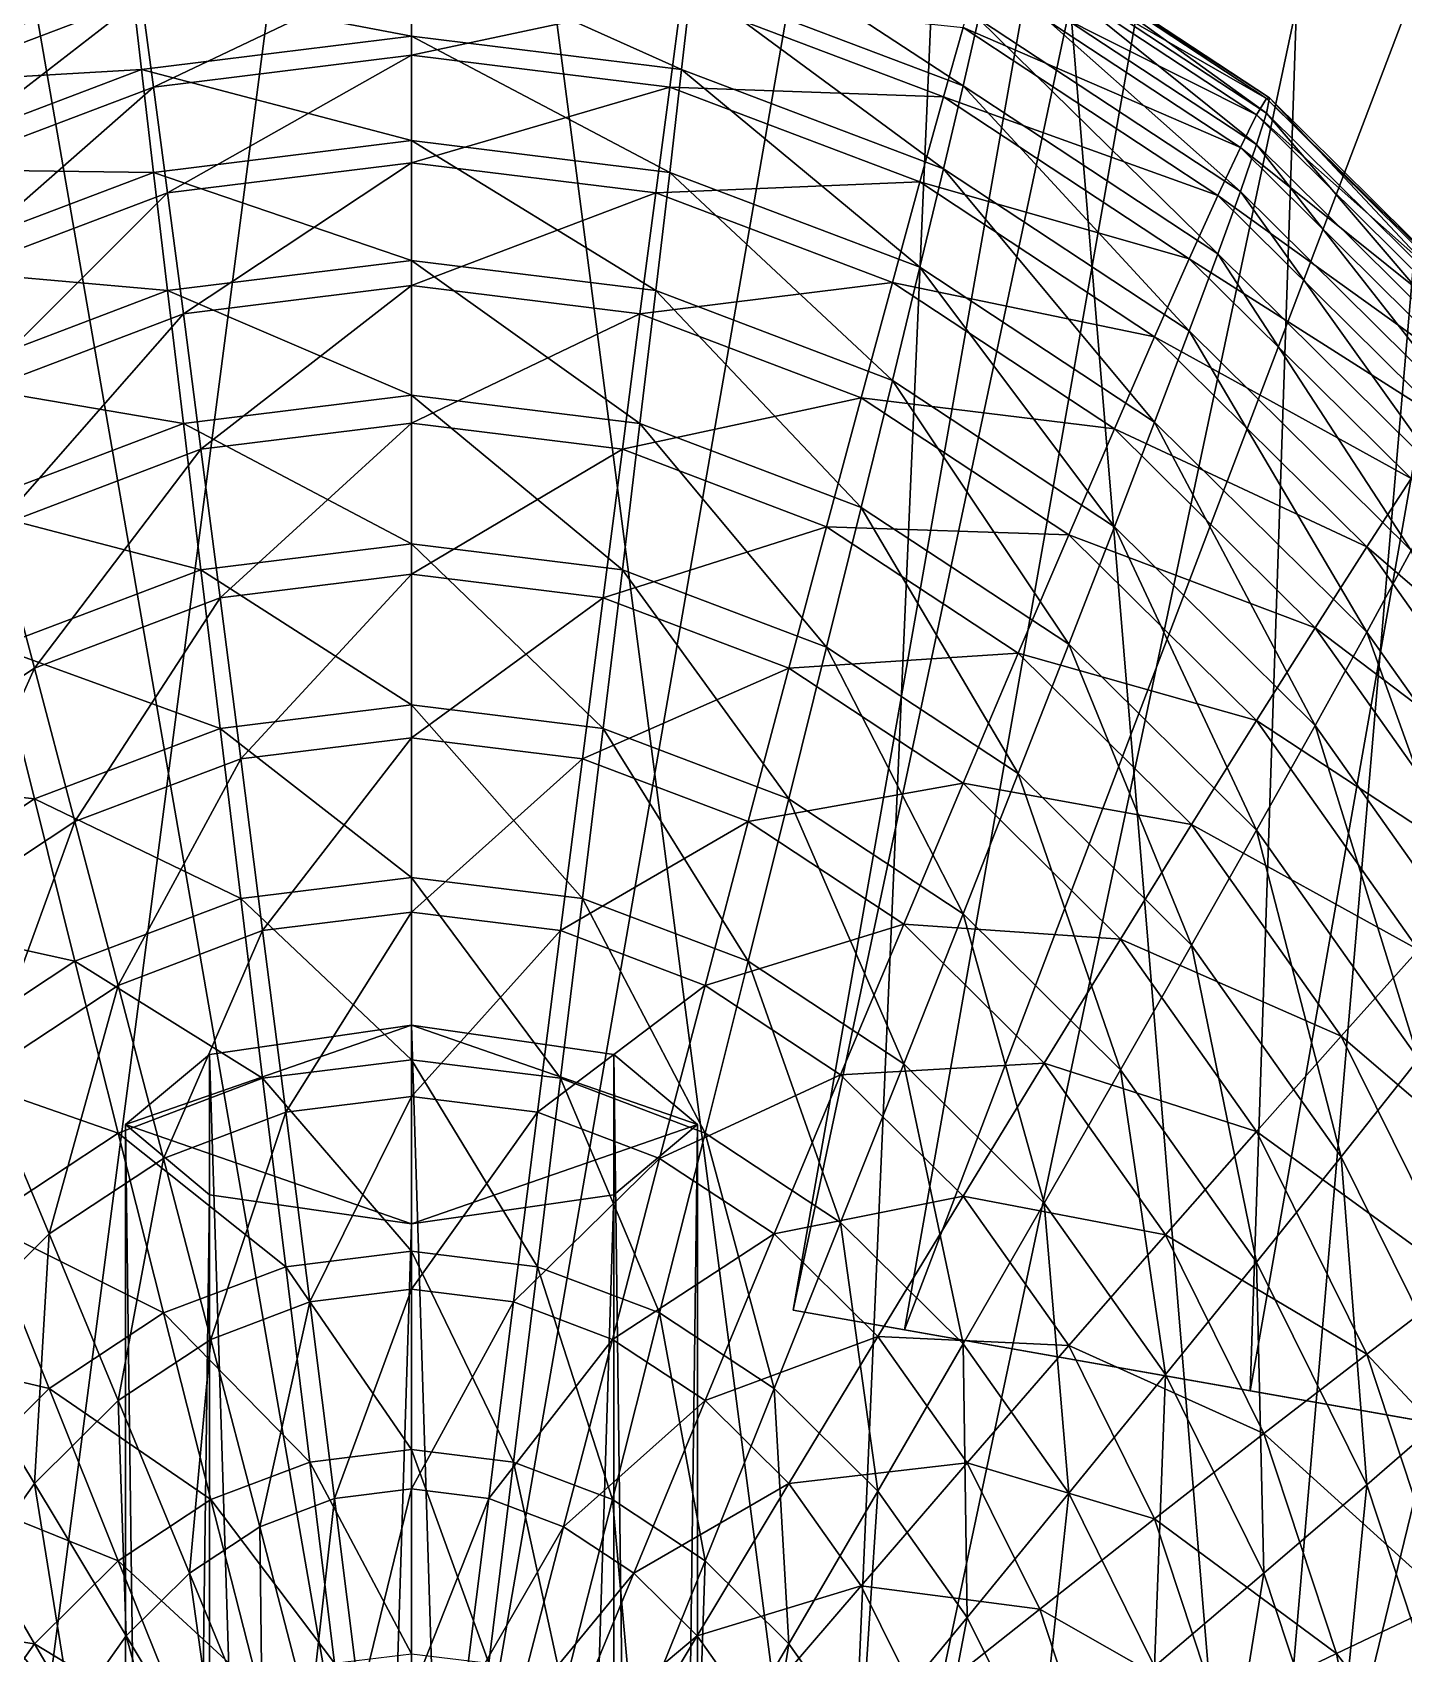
# Model space of a CAD drawing. Header units: metres. Extents: x -3.29 to 3.29, y -2.55 to 0.9.
# Drawn here: x -0.0696 to 0.1821, y -0.6555 to -0.3578 of the extents above; entities that cross this region are included whole.
import ezdxf

# ---------------------------------------------------------------- set-up
doc = ezdxf.new("R2010")
doc.units = ezdxf.units.M

msp = doc.modelspace()

# ---------------------------------------------------------------- linework, layer by layer
at = {"layer": 'Cone'}
for points in [[(-0.07814, -0.751, 0.2659), (-0.10419, -0.151, 0.35453), (0, -0.151, 0.36)], [(0, -0.751, -0.27), (-0.10419, -0.151, -0.35453), (-0.07814, -0.751, -0.2659)], [(0, -0.751, -0.27), (0, -0.151, -0.36), (-0.10419, -0.151, -0.35453)], [(-0.07814, -0.751, 0.2659), (0, -0.151, 0.36), (0, -0.751, 0.27)], [(0.07814, -0.751, -0.2659), (0, -0.151, -0.36), (0, -0.751, -0.27)], [(0.07814, -0.751, -0.2659), (0.10419, -0.151, -0.35453), (0, -0.151, -0.36)], [(0, -0.751, 0.27), (0.10419, -0.151, 0.35453), (0.07814, -0.751, 0.2659)], [(0, -0.751, 0.27), (0, -0.151, 0.36), (0.10419, -0.151, 0.35453)], [(0.15391, -0.751, -0.25372), (0.10419, -0.151, -0.35453), (0.07814, -0.751, -0.2659)], [(0.07814, -0.751, 0.2659), (0.20521, -0.151, 0.33829), (0.15391, -0.751, 0.25372)], [(0.07814, -0.751, 0.2659), (0.10419, -0.151, 0.35453), (0.20521, -0.151, 0.33829)], [(0.15391, -0.751, -0.25372), (0.20521, -0.151, -0.33829), (0.10419, -0.151, -0.35453)], [(0.225, -0.751, -0.23383), (0.20521, -0.151, -0.33829), (0.15391, -0.751, -0.25372)], [(0.15391, -0.751, 0.25372), (0.3, -0.151, 0.31177), (0.225, -0.751, 0.23383)], [(0.15391, -0.751, 0.25372), (0.20521, -0.151, 0.33829), (0.3, -0.151, 0.31177)]]:
    msp.add_3dface(points, dxfattribs=at)
at = {"layer": 'Prism'}
for points in [[(0.07001, -0.59242, 0.13196), (0.1742, -0.00153, 0.13196), (0.19466, -0.00514, 0.3241)], [(0.15395, -0.60722, -0.04149), (0.1742, -0.00153, 0.13196), (0.07001, -0.59242, 0.13196)], [(0.15395, -0.60722, -0.04149), (0.25814, -0.01633, -0.04149), (0.1742, -0.00153, 0.13196)], [(0.07001, -0.59242, 0.13196), (0.19466, -0.00514, 0.3241), (0.09047, -0.59602, 0.3241)], [(0.09047, -0.59602, 0.3241), (0.19466, -0.00514, 0.3241), (0.30752, -0.02504, 0.42238)], [(0.29311, -0.63176, -0.09465), (0.25814, -0.01633, -0.04149), (0.15395, -0.60722, -0.04149)], [(0.09047, -0.59602, 0.3241), (0.30752, -0.02504, 0.42238), (0.20333, -0.61592, 0.42238)], [(0.07001, -0.59242, 0.13196), (0.09047, -0.59602, 0.3241), (0.20333, -0.61592, 0.42238)], [(0.29311, -0.63176, -0.09465), (0.15395, -0.60722, -0.04149), (0.07001, -0.59242, 0.13196)], [(0.07001, -0.59242, 0.13196), (0.20333, -0.61592, 0.42238), (0.29311, -0.63176, -0.09465)]]:
    msp.add_3dface(points, dxfattribs=at)
at = {"layer": 'Prism 2'}
for points in [[(0, -0.54009, 0.14234), (-0.0525, -0.55832, 0.24574), (-0.03712, -0.54543, 0.17262)], [(0, -0.57656, 0.34915), (-0.0525, -0.55832, 0.24574), (0, -0.54009, 0.14234)], [(0, -1.72186, -0.06604), (0, -0.54009, 0.14234), (-0.03712, -0.54543, 0.17262)], [(0.03712, -1.7272, -0.03575), (0, -0.54009, 0.14234), (0, -1.72186, -0.06604)], [(0.03712, -1.7272, -0.03575), (0.03712, -0.54543, 0.17262), (0, -0.54009, 0.14234)], [(0, -0.54009, 0.14234), (0.03712, -0.54543, 0.17262), (0.0525, -0.55832, 0.24574)], [(0, -0.54009, 0.14234), (0.0525, -0.55832, 0.24574), (0, -0.57656, 0.34915)], [(-0.03712, -1.7272, -0.03575), (-0.03712, -0.54543, 0.17262), (-0.0525, -0.55832, 0.24574)], [(0, -1.72186, -0.06604), (-0.03712, -0.54543, 0.17262), (-0.03712, -1.7272, -0.03575)], [(0.0525, -1.74009, 0.03736), (0.03712, -0.54543, 0.17262), (0.03712, -1.7272, -0.03575)], [(0.0525, -1.74009, 0.03736), (0.0525, -0.55832, 0.24574), (0.03712, -0.54543, 0.17262)], [(-0.0525, -1.74009, 0.03736), (-0.0525, -0.55832, 0.24574), (-0.03712, -0.57122, 0.31886)], [(-0.03712, -1.7272, -0.03575), (-0.0525, -0.55832, 0.24574), (-0.0525, -1.74009, 0.03736)], [(-0.03712, -0.57122, 0.31886), (-0.0525, -0.55832, 0.24574), (0, -0.57656, 0.34915)], [(0, -0.57656, 0.34915), (0.0525, -0.55832, 0.24574), (0.03712, -0.57122, 0.31886)], [(0.03712, -1.75298, 0.11048), (0.0525, -0.55832, 0.24574), (0.0525, -1.74009, 0.03736)], [(0.03712, -1.75298, 0.11048), (0.03712, -0.57122, 0.31886), (0.0525, -0.55832, 0.24574)], [(-0.0525, -1.74009, 0.03736), (-0.03712, -0.57122, 0.31886), (-0.03712, -1.75298, 0.11048)], [(-0.03712, -1.75298, 0.11048), (-0.03712, -0.57122, 0.31886), (0, -0.57656, 0.34915)], [(0, -1.75832, 0.14077), (0.03712, -0.57122, 0.31886), (0.03712, -1.75298, 0.11048)], [(0, -1.75832, 0.14077), (0, -0.57656, 0.34915), (0.03712, -0.57122, 0.31886)], [(-0.03712, -1.75298, 0.11048), (0, -0.57656, 0.34915), (0, -1.75832, 0.14077)]]:
    msp.add_3dface(points, dxfattribs=at)
at = {"layer": 'Sphere'}
for points in [[(0.05284, -0.33584, -0.2901), (0.0514, -0.34866, -0.29775), (0.10124, -0.36755, -0.29509)], [(0.05284, -0.33584, -0.2901), (0.10124, -0.36755, -0.29509), (0.10407, -0.35526, -0.28737)], [(-0.09764, -0.36956, -0.20794), (-0.10124, -0.35684, -0.21889), (-0.0514, -0.33795, -0.22154)], [(-0.09764, -0.36956, -0.20794), (-0.0514, -0.33795, -0.22154), (-0.04957, -0.35134, -0.2105)], [(0.1061, -0.34059, -0.2403), (0.10733, -0.33717, -0.25061), (0.1569, -0.36987, -0.24601)], [(0.10733, -0.33717, -0.25061), (0.10774, -0.33694, -0.26054), (0.1575, -0.36977, -0.25593)], [(0.10774, -0.33694, -0.26054), (0.10733, -0.3399, -0.27003), (0.1569, -0.3726, -0.26543)], [(0.10733, -0.33717, -0.25061), (0.1575, -0.36977, -0.25593), (0.1569, -0.36987, -0.24601)], [(0.10774, -0.33694, -0.26054), (0.1569, -0.3726, -0.26543), (0.1575, -0.36977, -0.25593)], [(-0.0514, -0.34866, -0.29775), (0, -0.35844, -0.30553), (0, -0.3423, -0.29864)], [(0, -0.3423, -0.29864), (0.04957, -0.36457, -0.30467), (0.0514, -0.34866, -0.29775)], [(0, -0.3423, -0.29864), (0, -0.35844, -0.30553), (0.04957, -0.36457, -0.30467)], [(0.10407, -0.34716, -0.2297), (0.1061, -0.34059, -0.2403), (0.15511, -0.37291, -0.23576)], [(0.10733, -0.3399, -0.27003), (0.1061, -0.34602, -0.27899), (0.15511, -0.37835, -0.27445)], [(0.1061, -0.34059, -0.2403), (0.1569, -0.36987, -0.24601), (0.15511, -0.37291, -0.23576)], [(0.10733, -0.3399, -0.27003), (0.15511, -0.37835, -0.27445), (0.1569, -0.3726, -0.26543)], [(-0.04737, -0.3678, -0.1994), (-0.04957, -0.35134, -0.2105), (0, -0.3452, -0.21137)], [(-0.04737, -0.3678, -0.1994), (0, -0.3452, -0.21137), (0, -0.36194, -0.20022)], [(0, -0.36194, -0.20022), (0, -0.3452, -0.21137), (0.04957, -0.35134, -0.2105)], [(0.10124, -0.35684, -0.21889), (0.10407, -0.34716, -0.2297), (0.15213, -0.37887, -0.22524)], [(0.1061, -0.34602, -0.27899), (0.10407, -0.35526, -0.28737), (0.15213, -0.38697, -0.28291)], [(0.10407, -0.34716, -0.2297), (0.15511, -0.37291, -0.23576), (0.15213, -0.37887, -0.22524)], [(0.1061, -0.34602, -0.27899), (0.15213, -0.38697, -0.28291), (0.15511, -0.37835, -0.27445)], [(-0.10407, -0.35526, -0.28737), (-0.10124, -0.36755, -0.29509), (-0.0514, -0.34866, -0.29775)], [(-0.10124, -0.36755, -0.29509), (-0.04957, -0.36457, -0.30467), (-0.0514, -0.34866, -0.29775)], [(-0.0514, -0.34866, -0.29775), (-0.04957, -0.36457, -0.30467), (0, -0.35844, -0.30553)], [(0.0514, -0.34866, -0.29775), (0.04957, -0.36457, -0.30467), (0.09764, -0.38279, -0.30211)], [(0.0514, -0.34866, -0.29775), (0.09764, -0.38279, -0.30211), (0.10124, -0.36755, -0.29509)], [(-0.0933, -0.38522, -0.19695), (-0.09764, -0.36956, -0.20794), (-0.04957, -0.35134, -0.2105)], [(-0.0933, -0.38522, -0.19695), (-0.04957, -0.35134, -0.2105), (-0.04737, -0.3678, -0.1994)], [(0, -0.36194, -0.20022), (0.04957, -0.35134, -0.2105), (0.04737, -0.3678, -0.1994)], [(0.04737, -0.3678, -0.1994), (0.04957, -0.35134, -0.2105), (0.09764, -0.36956, -0.20794)], [(0.04957, -0.35134, -0.2105), (0.10124, -0.35684, -0.21889), (0.09764, -0.36956, -0.20794)], [(0.09764, -0.36956, -0.20794), (0.10124, -0.35684, -0.21889), (0.148, -0.38769, -0.21455)], [(0.10407, -0.35526, -0.28737), (0.10124, -0.36755, -0.29509), (0.148, -0.3984, -0.29076)], [(0.10124, -0.35684, -0.21889), (0.15213, -0.37887, -0.22524), (0.148, -0.38769, -0.21455)], [(0.10407, -0.35526, -0.28737), (0.148, -0.3984, -0.29076), (0.15213, -0.38697, -0.28291)], [(-0.04957, -0.36457, -0.30467), (0, -0.3776, -0.31163), (0, -0.35844, -0.30553)], [(0, -0.35844, -0.30553), (0.04737, -0.38346, -0.3108), (0.04957, -0.36457, -0.30467)], [(0, -0.35844, -0.30553), (0, -0.3776, -0.31163), (0.04737, -0.38346, -0.3108)], [(-0.04481, -0.38722, -0.18831), (-0.04737, -0.3678, -0.1994), (0, -0.36194, -0.20022)], [(-0.04481, -0.38722, -0.18831), (0, -0.36194, -0.20022), (0, -0.38168, -0.18909)], [(0, -0.38168, -0.18909), (0, -0.36194, -0.20022), (0.04737, -0.3678, -0.1994)], [(-0.10124, -0.36755, -0.29509), (-0.09764, -0.38279, -0.30211), (-0.04957, -0.36457, -0.30467)], [(-0.09764, -0.38279, -0.30211), (-0.04737, -0.38346, -0.3108), (-0.04957, -0.36457, -0.30467)], [(-0.04957, -0.36457, -0.30467), (-0.04737, -0.38346, -0.3108), (0, -0.3776, -0.31163)], [(0.04957, -0.36457, -0.30467), (0.04737, -0.38346, -0.3108), (0.0933, -0.40087, -0.30836)], [(0.04957, -0.36457, -0.30467), (0.0933, -0.40087, -0.30836), (0.09764, -0.38279, -0.30211)], [(-0.08825, -0.40369, -0.186), (-0.0933, -0.38522, -0.19695), (-0.04737, -0.3678, -0.1994)], [(-0.08825, -0.40369, -0.186), (-0.04737, -0.3678, -0.1994), (-0.04481, -0.38722, -0.18831)], [(0, -0.38168, -0.18909), (0.04737, -0.3678, -0.1994), (0.04481, -0.38722, -0.18831)], [(0.04481, -0.38722, -0.18831), (0.04737, -0.3678, -0.1994), (0.0933, -0.38522, -0.19695)], [(0.04737, -0.3678, -0.1994), (0.09764, -0.36956, -0.20794), (0.0933, -0.38522, -0.19695)], [(0.10124, -0.36755, -0.29509), (0.09764, -0.38279, -0.30211), (0.14274, -0.41254, -0.29793)], [(0.10124, -0.36755, -0.29509), (0.14274, -0.41254, -0.29793), (0.148, -0.3984, -0.29076)], [(0.0933, -0.38522, -0.19695), (0.09764, -0.36956, -0.20794), (0.14274, -0.39931, -0.20376)], [(0.09764, -0.36956, -0.20794), (0.148, -0.38769, -0.21455), (0.14274, -0.39931, -0.20376)], [(0.15511, -0.37291, -0.23576), (0.1569, -0.36987, -0.24601), (0.20171, -0.41426, -0.23977)], [(0.1569, -0.36987, -0.24601), (0.1575, -0.36977, -0.25593), (0.20248, -0.41432, -0.24966)], [(0.1575, -0.36977, -0.25593), (0.1569, -0.3726, -0.26543), (0.20171, -0.41699, -0.25919)], [(0.1569, -0.36987, -0.24601), (0.20248, -0.41432, -0.24966), (0.20171, -0.41426, -0.23977)], [(0.1575, -0.36977, -0.25593), (0.20171, -0.41699, -0.25919), (0.20248, -0.41432, -0.24966)], [(0.15213, -0.37887, -0.22524), (0.15511, -0.37291, -0.23576), (0.1994, -0.41679, -0.22959)], [(0.1569, -0.3726, -0.26543), (0.15511, -0.37835, -0.27445), (0.1994, -0.42223, -0.26828)], [(0.15511, -0.37291, -0.23576), (0.20171, -0.41426, -0.23977), (0.1994, -0.41679, -0.22959)], [(0.1569, -0.3726, -0.26543), (0.1994, -0.42223, -0.26828), (0.20171, -0.41699, -0.25919)], [(-0.04737, -0.38346, -0.3108), (0, -0.39964, -0.31689), (0, -0.3776, -0.31163)], [(0, -0.3776, -0.31163), (0.04481, -0.40518, -0.31611), (0.04737, -0.38346, -0.3108)], [(0, -0.3776, -0.31163), (0, -0.39964, -0.31689), (0.04481, -0.40518, -0.31611)], [(0.148, -0.38769, -0.21455), (0.15213, -0.37887, -0.22524), (0.19558, -0.4219, -0.2192)], [(0.15511, -0.37835, -0.27445), (0.15213, -0.38697, -0.28291), (0.19558, -0.43001, -0.27686)], [(0.15213, -0.37887, -0.22524), (0.1994, -0.41679, -0.22959), (0.19558, -0.4219, -0.2192)], [(0.15511, -0.37835, -0.27445), (0.19558, -0.43001, -0.27686), (0.1994, -0.42223, -0.26828)], [(-0.09764, -0.38279, -0.30211), (-0.0933, -0.40087, -0.30836), (-0.04737, -0.38346, -0.3108)], [(-0.0933, -0.40087, -0.30836), (-0.04481, -0.40518, -0.31611), (-0.04737, -0.38346, -0.3108)], [(-0.04737, -0.38346, -0.3108), (-0.04481, -0.40518, -0.31611), (0, -0.39964, -0.31689)], [(-0.0419, -0.40945, -0.17733), (-0.04481, -0.38722, -0.18831), (0, -0.38168, -0.18909)], [(-0.0419, -0.40945, -0.17733), (0, -0.38168, -0.18909), (0, -0.40426, -0.17805)], [(0, -0.40426, -0.17805), (0, -0.38168, -0.18909), (0.04481, -0.38722, -0.18831)], [(0.04737, -0.38346, -0.3108), (0.04481, -0.40518, -0.31611), (0.08825, -0.42165, -0.3138)], [(0.04737, -0.38346, -0.3108), (0.08825, -0.42165, -0.3138), (0.0933, -0.40087, -0.30836)], [(0.09764, -0.38279, -0.30211), (0.0933, -0.40087, -0.30836), (0.1364, -0.4293, -0.30436)], [(0.09764, -0.38279, -0.30211), (0.1364, -0.4293, -0.30436), (0.14274, -0.41254, -0.29793)], [(0.04481, -0.38722, -0.18831), (0.0933, -0.38522, -0.19695), (0.08825, -0.40369, -0.186)], [(0.08825, -0.40369, -0.186), (0.0933, -0.38522, -0.19695), (0.1364, -0.41364, -0.19296)], [(0.0933, -0.38522, -0.19695), (0.14274, -0.39931, -0.20376), (0.1364, -0.41364, -0.19296)], [(0.15213, -0.38697, -0.28291), (0.148, -0.3984, -0.29076), (0.19027, -0.44027, -0.28487)], [(0.15213, -0.38697, -0.28291), (0.19027, -0.44027, -0.28487), (0.19558, -0.43001, -0.27686)], [(-0.08253, -0.42485, -0.17516), (-0.08825, -0.40369, -0.186), (-0.04481, -0.38722, -0.18831)], [(-0.08253, -0.42485, -0.17516), (-0.04481, -0.38722, -0.18831), (-0.0419, -0.40945, -0.17733)], [(0, -0.40426, -0.17805), (0.04481, -0.38722, -0.18831), (0.0419, -0.40945, -0.17733)], [(0.0419, -0.40945, -0.17733), (0.04481, -0.38722, -0.18831), (0.08825, -0.40369, -0.186)], [(0.14274, -0.39931, -0.20376), (0.148, -0.38769, -0.21455), (0.19027, -0.42956, -0.20867)], [(0.148, -0.38769, -0.21455), (0.19558, -0.4219, -0.2192), (0.19027, -0.42956, -0.20867)], [(0.148, -0.3984, -0.29076), (0.14274, -0.41254, -0.29793), (0.18351, -0.45292, -0.29225)], [(0.148, -0.3984, -0.29076), (0.18351, -0.45292, -0.29225), (0.19027, -0.44027, -0.28487)], [(-0.0933, -0.40087, -0.30836), (-0.08825, -0.42165, -0.3138), (-0.04481, -0.40518, -0.31611)], [(-0.04481, -0.40518, -0.31611), (0, -0.42439, -0.32127), (0, -0.39964, -0.31689)], [(0, -0.39964, -0.31689), (0.0419, -0.42957, -0.32055), (0.04481, -0.40518, -0.31611)], [(0, -0.39964, -0.31689), (0, -0.42439, -0.32127), (0.0419, -0.42957, -0.32055)], [(0.0933, -0.40087, -0.30836), (0.08825, -0.42165, -0.3138), (0.12902, -0.44854, -0.31002)], [(0.0933, -0.40087, -0.30836), (0.12902, -0.44854, -0.31002), (0.1364, -0.4293, -0.30436)], [(0.1364, -0.41364, -0.19296), (0.14274, -0.39931, -0.20376), (0.18351, -0.43969, -0.19809)], [(0.14274, -0.39931, -0.20376), (0.19027, -0.42956, -0.20867), (0.18351, -0.43969, -0.19809)], [(-0.03868, -0.4343, -0.16653), (-0.0419, -0.40945, -0.17733), (0, -0.40426, -0.17805)], [(-0.03868, -0.4343, -0.16653), (0, -0.40426, -0.17805), (0, -0.42952, -0.1672)], [(0, -0.42952, -0.1672), (0, -0.40426, -0.17805), (0.0419, -0.40945, -0.17733)], [(0.0419, -0.40945, -0.17733), (0.08825, -0.40369, -0.186), (0.08253, -0.42485, -0.17516)], [(0.08253, -0.42485, -0.17516), (0.08825, -0.40369, -0.186), (0.12902, -0.43058, -0.18222)], [(0.08825, -0.40369, -0.186), (0.1364, -0.41364, -0.19296), (0.12902, -0.43058, -0.18222)], [(-0.08825, -0.42165, -0.3138), (-0.0419, -0.42957, -0.32055), (-0.04481, -0.40518, -0.31611)], [(-0.04481, -0.40518, -0.31611), (-0.0419, -0.42957, -0.32055), (0, -0.42439, -0.32127)], [(0.04481, -0.40518, -0.31611), (0.0419, -0.42957, -0.32055), (0.08253, -0.44497, -0.31838)], [(0.04481, -0.40518, -0.31611), (0.08253, -0.44497, -0.31838), (0.08825, -0.42165, -0.3138)], [(-0.07618, -0.44852, -0.16453), (-0.08253, -0.42485, -0.17516), (-0.0419, -0.40945, -0.17733)], [(-0.07618, -0.44852, -0.16453), (-0.0419, -0.40945, -0.17733), (-0.03868, -0.4343, -0.16653)], [(0, -0.42952, -0.1672), (0.0419, -0.40945, -0.17733), (0.03868, -0.4343, -0.16653)], [(0.03868, -0.4343, -0.16653), (0.0419, -0.40945, -0.17733), (0.08253, -0.42485, -0.17516)], [(0.12902, -0.43058, -0.18222), (0.1364, -0.41364, -0.19296), (0.17535, -0.45223, -0.18753)], [(0.14274, -0.41254, -0.29793), (0.1364, -0.4293, -0.30436), (0.17535, -0.46789, -0.29894)], [(0.1364, -0.41364, -0.19296), (0.18351, -0.43969, -0.19809), (0.17535, -0.45223, -0.18753)], [(0.14274, -0.41254, -0.29793), (0.17535, -0.46789, -0.29894), (0.18351, -0.45292, -0.29225)], [(-0.08825, -0.42165, -0.3138), (-0.08253, -0.44497, -0.31838), (-0.0419, -0.42957, -0.32055)], [(0.08825, -0.42165, -0.3138), (0.08253, -0.44497, -0.31838), (0.12065, -0.47012, -0.31485)], [(0.08825, -0.42165, -0.3138), (0.12065, -0.47012, -0.31485), (0.12902, -0.44854, -0.31002)], [(-0.0419, -0.42957, -0.32055), (0, -0.45166, -0.32475), (0, -0.42439, -0.32127)], [(0, -0.42439, -0.32127), (0.03868, -0.45645, -0.32408), (0.0419, -0.42957, -0.32055)], [(0, -0.42439, -0.32127), (0, -0.45166, -0.32475), (0.03868, -0.45645, -0.32408)], [(0.03868, -0.4343, -0.16653), (0.08253, -0.42485, -0.17516), (0.07618, -0.44852, -0.16453)], [(0.07618, -0.44852, -0.16453), (0.08253, -0.42485, -0.17516), (0.12065, -0.44999, -0.17163)], [(0.08253, -0.42485, -0.17516), (0.12902, -0.43058, -0.18222), (0.12065, -0.44999, -0.17163)], [(-0.08253, -0.44497, -0.31838), (-0.03868, -0.45645, -0.32408), (-0.0419, -0.42957, -0.32055)], [(-0.0419, -0.42957, -0.32055), (-0.03868, -0.45645, -0.32408), (0, -0.45166, -0.32475)], [(-0.03516, -0.46161, -0.15599), (-0.03868, -0.4343, -0.16653), (0, -0.42952, -0.1672)], [(-0.03516, -0.46161, -0.15599), (0, -0.42952, -0.1672), (0, -0.45726, -0.1566)], [(0, -0.45726, -0.1566), (0, -0.42952, -0.1672), (0.03868, -0.4343, -0.16653)], [(0.0419, -0.42957, -0.32055), (0.03868, -0.45645, -0.32408), (0.07618, -0.47066, -0.32208)], [(0.0419, -0.42957, -0.32055), (0.07618, -0.47066, -0.32208), (0.08253, -0.44497, -0.31838)], [(0.12065, -0.44999, -0.17163), (0.12902, -0.43058, -0.18222), (0.16586, -0.46708, -0.17709)], [(0.1364, -0.4293, -0.30436), (0.12902, -0.44854, -0.31002), (0.16586, -0.48504, -0.30489)], [(0.12902, -0.43058, -0.18222), (0.17535, -0.45223, -0.18753), (0.16586, -0.46708, -0.17709)], [(0.1364, -0.4293, -0.30436), (0.16586, -0.48504, -0.30489), (0.17535, -0.46789, -0.29894)], [(-0.06925, -0.47453, -0.15418), (-0.07618, -0.44852, -0.16453), (-0.03868, -0.4343, -0.16653)], [(-0.06925, -0.47453, -0.15418), (-0.03868, -0.4343, -0.16653), (-0.03516, -0.46161, -0.15599)], [(0, -0.45726, -0.1566), (0.03868, -0.4343, -0.16653), (0.03516, -0.46161, -0.15599)], [(0.03516, -0.46161, -0.15599), (0.03868, -0.4343, -0.16653), (0.07618, -0.44852, -0.16453)], [(0.17535, -0.45223, -0.18753), (0.18351, -0.43969, -0.19809), (0.2187, -0.48947, -0.19109)], [(-0.08253, -0.44497, -0.31838), (-0.07618, -0.47066, -0.32208), (-0.03868, -0.45645, -0.32408)], [(0.08253, -0.44497, -0.31838), (0.07618, -0.47066, -0.32208), (0.11137, -0.49387, -0.31882)], [(0.08253, -0.44497, -0.31838), (0.11137, -0.49387, -0.31882), (0.12065, -0.47012, -0.31485)], [(-0.10124, -0.49563, -0.15121), (-0.07618, -0.44852, -0.16453), (-0.06925, -0.47453, -0.15418)], [(0.03516, -0.46161, -0.15599), (0.07618, -0.44852, -0.16453), (0.06925, -0.47453, -0.15418)], [(0.06925, -0.47453, -0.15418), (0.07618, -0.44852, -0.16453), (0.11137, -0.47173, -0.16126)], [(0.07618, -0.44852, -0.16453), (0.12065, -0.44999, -0.17163), (0.11137, -0.47173, -0.16126)], [(0.12902, -0.44854, -0.31002), (0.12065, -0.47012, -0.31485), (0.15511, -0.50425, -0.31005)], [(0.12902, -0.44854, -0.31002), (0.15511, -0.50425, -0.31005), (0.16586, -0.48504, -0.30489)], [(-0.03868, -0.45645, -0.32408), (0, -0.48124, -0.32729), (0, -0.45166, -0.32475)], [(0, -0.45166, -0.32475), (0.03516, -0.4856, -0.32667), (0.03868, -0.45645, -0.32408)], [(0, -0.45166, -0.32475), (0, -0.48124, -0.32729), (0.03516, -0.4856, -0.32667)], [(0.11137, -0.47173, -0.16126), (0.12065, -0.44999, -0.17163), (0.15511, -0.48412, -0.16683)], [(0.12065, -0.44999, -0.17163), (0.16586, -0.46708, -0.17709), (0.15511, -0.48412, -0.16683)], [(0.16586, -0.46708, -0.17709), (0.17535, -0.45223, -0.18753), (0.20898, -0.4998, -0.18085)], [(0.17535, -0.45223, -0.18753), (0.2187, -0.48947, -0.19109), (0.20898, -0.4998, -0.18085)], [(0.18351, -0.45292, -0.29225), (0.17535, -0.46789, -0.29894), (0.20898, -0.51545, -0.29225)], [(-0.07618, -0.47066, -0.32208), (-0.03516, -0.4856, -0.32667), (-0.03868, -0.45645, -0.32408)], [(-0.03868, -0.45645, -0.32408), (-0.03516, -0.4856, -0.32667), (0, -0.48124, -0.32729)], [(-0.03137, -0.49115, -0.14581), (-0.03516, -0.46161, -0.15599), (0, -0.45726, -0.1566)], [(-0.03137, -0.49115, -0.14581), (0, -0.45726, -0.1566), (0, -0.48727, -0.14635)], [(0, -0.48727, -0.14635), (0, -0.45726, -0.1566), (0.03516, -0.46161, -0.15599)], [(0.03868, -0.45645, -0.32408), (0.03516, -0.4856, -0.32667), (0.06925, -0.49852, -0.32486)], [(0.03868, -0.45645, -0.32408), (0.06925, -0.49852, -0.32486), (0.07618, -0.47066, -0.32208)], [(-0.0618, -0.50268, -0.14419), (-0.06925, -0.47453, -0.15418), (-0.03516, -0.46161, -0.15599)], [(-0.0618, -0.50268, -0.14419), (-0.03516, -0.46161, -0.15599), (-0.03137, -0.49115, -0.14581)], [(0, -0.48727, -0.14635), (0.03516, -0.46161, -0.15599), (0.03137, -0.49115, -0.14581)], [(0.03137, -0.49115, -0.14581), (0.03516, -0.46161, -0.15599), (0.06925, -0.47453, -0.15418)], [(0.15511, -0.48412, -0.16683), (0.16586, -0.46708, -0.17709), (0.19766, -0.51207, -0.17077)], [(0.16586, -0.46708, -0.17709), (0.20898, -0.4998, -0.18085), (0.19766, -0.51207, -0.17077)], [(0.12065, -0.47012, -0.31485), (0.11137, -0.49387, -0.31882), (0.14317, -0.52538, -0.31439)], [(0.12065, -0.47012, -0.31485), (0.14317, -0.52538, -0.31439), (0.15511, -0.50425, -0.31005)], [(0.17535, -0.46789, -0.29894), (0.16586, -0.48504, -0.30489), (0.19766, -0.53003, -0.29856)], [(0.17535, -0.46789, -0.29894), (0.19766, -0.53003, -0.29856), (0.20898, -0.51545, -0.29225)], [(-0.11137, -0.49387, -0.31882), (-0.06925, -0.49852, -0.32486), (-0.07618, -0.47066, -0.32208)], [(-0.07618, -0.47066, -0.32208), (-0.06925, -0.49852, -0.32486), (-0.03516, -0.4856, -0.32667)], [(0.07618, -0.47066, -0.32208), (0.06925, -0.49852, -0.32486), (0.10124, -0.51962, -0.32189)], [(0.06925, -0.47453, -0.15418), (0.11137, -0.47173, -0.16126), (0.10124, -0.49563, -0.15121)], [(0.07618, -0.47066, -0.32208), (0.10124, -0.51962, -0.32189), (0.11137, -0.49387, -0.31882)], [(0.10124, -0.49563, -0.15121), (0.11137, -0.47173, -0.16126), (0.14317, -0.50324, -0.15684)], [(0.11137, -0.47173, -0.16126), (0.15511, -0.48412, -0.16683), (0.14317, -0.50324, -0.15684)], [(-0.09034, -0.52151, -0.14154), (-0.10124, -0.49563, -0.15121), (-0.06925, -0.47453, -0.15418)], [(-0.09034, -0.52151, -0.14154), (-0.06925, -0.47453, -0.15418), (-0.0618, -0.50268, -0.14419)], [(0.03137, -0.49115, -0.14581), (0.06925, -0.47453, -0.15418), (0.06179, -0.50268, -0.14419)], [(0.06179, -0.50268, -0.14419), (0.06925, -0.47453, -0.15418), (0.10124, -0.49563, -0.15121)], [(-0.03516, -0.4856, -0.32667), (0, -0.51292, -0.32887), (0, -0.48124, -0.32729)], [(0, -0.48124, -0.32729), (0.03137, -0.5168, -0.32832), (0.03516, -0.4856, -0.32667)], [(0, -0.48124, -0.32729), (0, -0.51292, -0.32887), (0.03137, -0.5168, -0.32832)], [(0.14317, -0.50324, -0.15684), (0.15511, -0.48412, -0.16683), (0.18485, -0.5262, -0.16092)], [(0.15511, -0.48412, -0.16683), (0.19766, -0.51207, -0.17077), (0.18485, -0.5262, -0.16092)], [(0.16586, -0.48504, -0.30489), (0.15511, -0.50425, -0.31005), (0.18485, -0.54633, -0.30414)], [(0.16586, -0.48504, -0.30489), (0.18485, -0.54633, -0.30414), (0.19766, -0.53003, -0.29856)], [(-0.06925, -0.49852, -0.32486), (-0.03137, -0.5168, -0.32832), (-0.03516, -0.4856, -0.32667)], [(-0.03516, -0.4856, -0.32667), (-0.03137, -0.5168, -0.32832), (0, -0.51292, -0.32887)], [(-0.02735, -0.5227, -0.13605), (-0.03137, -0.49115, -0.14581), (0, -0.48727, -0.14635)], [(-0.02735, -0.5227, -0.13605), (0, -0.48727, -0.14635), (0, -0.51932, -0.13652)], [(0, -0.51932, -0.13652), (0, -0.48727, -0.14635), (0.03137, -0.49115, -0.14581)], [(0.03516, -0.4856, -0.32667), (0.03137, -0.5168, -0.32832), (0.06179, -0.52833, -0.3267)], [(0.03516, -0.4856, -0.32667), (0.06179, -0.52833, -0.3267), (0.06925, -0.49852, -0.32486)], [(-0.05387, -0.53276, -0.13463), (-0.0618, -0.50268, -0.14419), (-0.03137, -0.49115, -0.14581)], [(-0.05387, -0.53276, -0.13463), (-0.03137, -0.49115, -0.14581), (-0.02735, -0.5227, -0.13605)], [(0, -0.51932, -0.13652), (0.03137, -0.49115, -0.14581), (0.02735, -0.5227, -0.13605)], [(0.02735, -0.5227, -0.13605), (0.03137, -0.49115, -0.14581), (0.06179, -0.50268, -0.14419)], [(-0.11137, -0.49387, -0.31882), (-0.10124, -0.51962, -0.32189), (-0.06925, -0.49852, -0.32486)], [(0.11137, -0.49387, -0.31882), (0.10124, -0.51962, -0.32189), (0.13015, -0.54826, -0.31787)], [(0.11137, -0.49387, -0.31882), (0.13015, -0.54826, -0.31787), (0.14317, -0.52538, -0.31439)], [(0.06179, -0.50268, -0.14419), (0.10124, -0.49563, -0.15121), (0.09034, -0.52151, -0.14154)], [(0.09034, -0.52151, -0.14154), (0.10124, -0.49563, -0.15121), (0.13015, -0.52427, -0.14719)], [(0.10124, -0.49563, -0.15121), (0.14317, -0.50324, -0.15684), (0.13015, -0.52427, -0.14719)], [(-0.10124, -0.51962, -0.32189), (-0.0618, -0.52833, -0.3267), (-0.06925, -0.49852, -0.32486)], [(-0.06925, -0.49852, -0.32486), (-0.0618, -0.52833, -0.3267), (-0.03137, -0.5168, -0.32832)], [(0.06925, -0.49852, -0.32486), (0.06179, -0.52833, -0.3267), (0.09034, -0.54716, -0.32406)], [(0.06925, -0.49852, -0.32486), (0.09034, -0.54716, -0.32406), (0.10124, -0.51962, -0.32189)], [(-0.07875, -0.54917, -0.13233), (-0.09034, -0.52151, -0.14154), (-0.0618, -0.50268, -0.14419)], [(-0.07875, -0.54917, -0.13233), (-0.0618, -0.50268, -0.14419), (-0.05387, -0.53276, -0.13463)], [(0.02735, -0.5227, -0.13605), (0.06179, -0.50268, -0.14419), (0.05387, -0.53276, -0.13463)], [(0.05387, -0.53276, -0.13463), (0.06179, -0.50268, -0.14419), (0.09034, -0.52151, -0.14154)], [(0.13015, -0.52427, -0.14719), (0.14317, -0.50324, -0.15684), (0.17063, -0.54207, -0.15138)], [(0.14317, -0.50324, -0.15684), (0.18485, -0.5262, -0.16092), (0.17063, -0.54207, -0.15138)], [(0.15511, -0.50425, -0.31005), (0.14317, -0.52538, -0.31439), (0.17063, -0.56422, -0.30893)], [(0.15511, -0.50425, -0.31005), (0.17063, -0.56422, -0.30893), (0.18485, -0.54633, -0.30414)], [(-0.03137, -0.5168, -0.32832), (0, -0.54644, -0.32948), (0, -0.51292, -0.32887)], [(0, -0.51292, -0.32887), (0.02735, -0.54982, -0.32901), (0.03137, -0.5168, -0.32832)], [(0, -0.51292, -0.32887), (0, -0.54644, -0.32948), (0.02735, -0.54982, -0.32901)], [(-0.0618, -0.52833, -0.3267), (-0.02735, -0.54982, -0.32901), (-0.03137, -0.5168, -0.32832)], [(-0.03137, -0.5168, -0.32832), (-0.02735, -0.54982, -0.32901), (0, -0.54644, -0.32948)], [(0.03137, -0.5168, -0.32832), (0.02735, -0.54982, -0.32901), (0.05387, -0.55988, -0.32759)], [(0.03137, -0.5168, -0.32832), (0.05387, -0.55988, -0.32759), (0.06179, -0.52833, -0.3267)], [(-0.10124, -0.51962, -0.32189), (-0.09034, -0.54716, -0.32406), (-0.0618, -0.52833, -0.3267)], [(-0.02312, -0.55603, -0.12679), (-0.02735, -0.5227, -0.13605), (0, -0.51932, -0.13652)], [(-0.02312, -0.55603, -0.12679), (0, -0.51932, -0.13652), (0, -0.55317, -0.12719)], [(0, -0.55317, -0.12719), (0, -0.51932, -0.13652), (0.02735, -0.5227, -0.13605)], [(0.10124, -0.51962, -0.32189), (0.09034, -0.54716, -0.32406), (0.11614, -0.57272, -0.32046)], [(0.10124, -0.51962, -0.32189), (0.11614, -0.57272, -0.32046), (0.13015, -0.54826, -0.31787)], [(-0.04553, -0.56453, -0.12559), (-0.05387, -0.53276, -0.13463), (-0.02735, -0.5227, -0.13605)], [(-0.04553, -0.56453, -0.12559), (-0.02735, -0.5227, -0.13605), (-0.02312, -0.55603, -0.12679)], [(0, -0.55317, -0.12719), (0.02735, -0.5227, -0.13605), (0.02312, -0.55603, -0.12679)], [(0.02312, -0.55603, -0.12679), (0.02735, -0.5227, -0.13605), (0.05387, -0.53276, -0.13463)], [(0.05387, -0.53276, -0.13463), (0.09034, -0.52151, -0.14154), (0.07875, -0.54917, -0.13233)], [(0.07875, -0.54917, -0.13233), (0.09034, -0.52151, -0.14154), (0.11614, -0.54706, -0.13795)], [(0.09034, -0.52151, -0.14154), (0.13015, -0.52427, -0.14719), (0.11614, -0.54706, -0.13795)], [(0.11614, -0.54706, -0.13795), (0.13015, -0.52427, -0.14719), (0.15511, -0.55957, -0.14222)], [(0.13015, -0.52427, -0.14719), (0.17063, -0.54207, -0.15138), (0.15511, -0.55957, -0.14222)], [(0.14317, -0.52538, -0.31439), (0.13015, -0.54826, -0.31787), (0.15511, -0.58356, -0.31291)], [(0.14317, -0.52538, -0.31439), (0.15511, -0.58356, -0.31291), (0.17063, -0.56422, -0.30893)], [(0.17063, -0.54207, -0.15138), (0.18485, -0.5262, -0.16092), (0.20898, -0.57494, -0.15407)], [(-0.09034, -0.54716, -0.32406), (-0.05387, -0.55988, -0.32759), (-0.0618, -0.52833, -0.3267)], [(-0.0618, -0.52833, -0.3267), (-0.05387, -0.55988, -0.32759), (-0.02735, -0.54982, -0.32901)], [(0.06179, -0.52833, -0.3267), (0.05387, -0.55988, -0.32759), (0.07875, -0.57629, -0.32529)], [(0.06179, -0.52833, -0.3267), (0.07875, -0.57629, -0.32529), (0.09034, -0.54716, -0.32406)], [(-0.06656, -0.5784, -0.12364), (-0.07875, -0.54917, -0.13233), (-0.05387, -0.53276, -0.13463)], [(-0.06656, -0.5784, -0.12364), (-0.05387, -0.53276, -0.13463), (-0.04553, -0.56453, -0.12559)], [(0.02312, -0.55603, -0.12679), (0.05387, -0.53276, -0.13463), (0.04553, -0.56453, -0.12559)], [(0.04553, -0.56453, -0.12559), (0.05387, -0.53276, -0.13463), (0.07875, -0.54917, -0.13233)], [(0.15511, -0.55957, -0.14222), (0.17063, -0.54207, -0.15138), (0.1929, -0.58707, -0.14506)], [(0.17063, -0.54207, -0.15138), (0.20898, -0.57494, -0.15407), (0.1929, -0.58707, -0.14506)], [(-0.09034, -0.54716, -0.32406), (-0.07875, -0.57629, -0.32529), (-0.05387, -0.55988, -0.32759)], [(-0.02735, -0.54982, -0.32901), (0, -0.58155, -0.32912), (0, -0.54644, -0.32948)], [(0, -0.54644, -0.32948), (0.02312, -0.58441, -0.32872), (0.02735, -0.54982, -0.32901)], [(0, -0.54644, -0.32948), (0, -0.58155, -0.32912), (0.02312, -0.58441, -0.32872)], [(0.07875, -0.54917, -0.13233), (0.11614, -0.54706, -0.13795), (0.10124, -0.57145, -0.1292)], [(0.09034, -0.54716, -0.32406), (0.07875, -0.57629, -0.32529), (0.10124, -0.59857, -0.32216)], [(0.09034, -0.54716, -0.32406), (0.10124, -0.59857, -0.32216), (0.11614, -0.57272, -0.32046)], [(0.10124, -0.57145, -0.1292), (0.11614, -0.54706, -0.13795), (0.13841, -0.57857, -0.13352)], [(0.11614, -0.54706, -0.13795), (0.15511, -0.55957, -0.14222), (0.13841, -0.57857, -0.13352)], [(0.18485, -0.54633, -0.30414), (0.17063, -0.56422, -0.30893), (0.1929, -0.60921, -0.30261)], [(-0.08557, -0.59723, -0.121), (-0.07875, -0.54917, -0.13233), (-0.06656, -0.5784, -0.12364)], [(-0.05387, -0.55988, -0.32759), (-0.02312, -0.58441, -0.32872), (-0.02735, -0.54982, -0.32901)], [(-0.02735, -0.54982, -0.32901), (-0.02312, -0.58441, -0.32872), (0, -0.58155, -0.32912)], [(0.02735, -0.54982, -0.32901), (0.02312, -0.58441, -0.32872), (0.04553, -0.59291, -0.32753)], [(0.02735, -0.54982, -0.32901), (0.04553, -0.59291, -0.32753), (0.05387, -0.55988, -0.32759)], [(0.04553, -0.56453, -0.12559), (0.07875, -0.54917, -0.13233), (0.06656, -0.5784, -0.12364)], [(0.06656, -0.5784, -0.12364), (0.07875, -0.54917, -0.13233), (0.10124, -0.57145, -0.1292)], [(0.13015, -0.54826, -0.31787), (0.11614, -0.57272, -0.32046), (0.13841, -0.60422, -0.31604)], [(0.13015, -0.54826, -0.31787), (0.13841, -0.60422, -0.31604), (0.15511, -0.58356, -0.31291)], [(-0.01871, -0.59088, -0.1181), (-0.02312, -0.55603, -0.12679), (0, -0.55317, -0.12719)], [(-0.01871, -0.59088, -0.1181), (0, -0.55317, -0.12719), (0, -0.58856, -0.11842)], [(0, -0.58856, -0.11842), (0, -0.55317, -0.12719), (0.02312, -0.55603, -0.12679)], [(-0.03685, -0.59776, -0.11713), (-0.04553, -0.56453, -0.12559), (-0.02312, -0.55603, -0.12679)], [(-0.03685, -0.59776, -0.11713), (-0.02312, -0.55603, -0.12679), (-0.01871, -0.59088, -0.1181)], [(0, -0.58856, -0.11842), (0.02312, -0.55603, -0.12679), (0.01871, -0.59088, -0.1181)], [(0.01871, -0.59088, -0.1181), (0.02312, -0.55603, -0.12679), (0.04553, -0.56453, -0.12559)], [(0.13841, -0.57857, -0.13352), (0.15511, -0.55957, -0.14222), (0.17535, -0.60047, -0.13648)], [(0.15511, -0.55957, -0.14222), (0.1929, -0.58707, -0.14506), (0.17535, -0.60047, -0.13648)], [(-0.07875, -0.57629, -0.32529), (-0.04553, -0.59291, -0.32753), (-0.05387, -0.55988, -0.32759)], [(-0.05387, -0.55988, -0.32759), (-0.04553, -0.59291, -0.32753), (-0.02312, -0.58441, -0.32872)], [(0.05387, -0.55988, -0.32759), (0.04553, -0.59291, -0.32753), (0.06656, -0.60678, -0.32558)], [(0.05387, -0.55988, -0.32759), (0.06656, -0.60678, -0.32558), (0.07875, -0.57629, -0.32529)], [(-0.05387, -0.60898, -0.11555), (-0.06656, -0.5784, -0.12364), (-0.04553, -0.56453, -0.12559)], [(-0.05387, -0.60898, -0.11555), (-0.04553, -0.56453, -0.12559), (-0.03685, -0.59776, -0.11713)], [(0.01871, -0.59088, -0.1181), (0.04553, -0.56453, -0.12559), (0.03685, -0.59776, -0.11713)], [(0.03685, -0.59776, -0.11713), (0.04553, -0.56453, -0.12559), (0.06656, -0.5784, -0.12364)], [(0.17063, -0.56422, -0.30893), (0.15511, -0.58356, -0.31291), (0.17535, -0.62446, -0.30716)], [(0.17063, -0.56422, -0.30893), (0.17535, -0.62446, -0.30716), (0.1929, -0.60921, -0.30261)], [(0.06656, -0.5784, -0.12364), (0.10124, -0.57145, -0.1292), (0.08557, -0.59723, -0.121)], [(0.08557, -0.59723, -0.121), (0.10124, -0.57145, -0.1292), (0.12065, -0.59891, -0.12534)], [(0.10124, -0.57145, -0.1292), (0.13841, -0.57857, -0.13352), (0.12065, -0.59891, -0.12534)], [(0.11614, -0.57272, -0.32046), (0.10124, -0.59857, -0.32216), (0.12065, -0.62603, -0.3183)], [(0.11614, -0.57272, -0.32046), (0.12065, -0.62603, -0.3183), (0.13841, -0.60422, -0.31604)], [(-0.10124, -0.59857, -0.32216), (-0.06656, -0.60678, -0.32558), (-0.07875, -0.57629, -0.32529)], [(-0.07875, -0.57629, -0.32529), (-0.06656, -0.60678, -0.32558), (-0.04553, -0.59291, -0.32753)], [(0.07875, -0.57629, -0.32529), (0.06656, -0.60678, -0.32558), (0.08557, -0.62561, -0.32293)], [(0.07875, -0.57629, -0.32529), (0.08557, -0.62561, -0.32293), (0.10124, -0.59857, -0.32216)], [(-0.06925, -0.62422, -0.11341), (-0.08557, -0.59723, -0.121), (-0.06656, -0.5784, -0.12364)], [(-0.06925, -0.62422, -0.11341), (-0.06656, -0.5784, -0.12364), (-0.05387, -0.60898, -0.11555)], [(0.03685, -0.59776, -0.11713), (0.06656, -0.5784, -0.12364), (0.05387, -0.60898, -0.11555)], [(0.05387, -0.60898, -0.11555), (0.06656, -0.5784, -0.12364), (0.08557, -0.59723, -0.121)], [(0.12065, -0.59891, -0.12534), (0.13841, -0.57857, -0.13352), (0.15647, -0.61506, -0.12839)], [(0.13841, -0.57857, -0.13352), (0.17535, -0.60047, -0.13648), (0.15647, -0.61506, -0.12839)], [(-0.02312, -0.58441, -0.32872), (0, -0.61799, -0.3278), (0, -0.58155, -0.32912)], [(0, -0.58155, -0.32912), (0.01871, -0.62031, -0.32747), (0.02312, -0.58441, -0.32872)], [(0, -0.58155, -0.32912), (0, -0.61799, -0.3278), (0.01871, -0.62031, -0.32747)], [(-0.04553, -0.59291, -0.32753), (-0.01871, -0.62031, -0.32747), (-0.02312, -0.58441, -0.32872)], [(-0.02312, -0.58441, -0.32872), (-0.01871, -0.62031, -0.32747), (0, -0.61799, -0.3278)], [(0.02312, -0.58441, -0.32872), (0.01871, -0.62031, -0.32747), (0.03685, -0.62718, -0.3265)], [(0.02312, -0.58441, -0.32872), (0.03685, -0.62718, -0.3265), (0.04553, -0.59291, -0.32753)], [(0.15511, -0.58356, -0.31291), (0.13841, -0.60422, -0.31604), (0.15647, -0.64072, -0.31091)], [(0.15511, -0.58356, -0.31291), (0.15647, -0.64072, -0.31091), (0.17535, -0.62446, -0.30716)], [(-0.01416, -0.62698, -0.11004), (-0.01871, -0.59088, -0.1181), (0, -0.58856, -0.11842)], [(-0.01416, -0.62698, -0.11004), (0, -0.58856, -0.11842), (0, -0.62523, -0.11029)], [(0, -0.62523, -0.11029), (0, -0.58856, -0.11842), (0.01871, -0.59088, -0.1181)], [(0.17535, -0.60047, -0.13648), (0.1929, -0.58707, -0.14506), (0.20931, -0.63685, -0.13806)], [(-0.02788, -0.63219, -0.10931), (-0.03685, -0.59776, -0.11713), (-0.01871, -0.59088, -0.1181)], [(-0.02788, -0.63219, -0.10931), (-0.01871, -0.59088, -0.1181), (-0.01416, -0.62698, -0.11004)], [(0, -0.62523, -0.11029), (0.01871, -0.59088, -0.1181), (0.01416, -0.62698, -0.11004)], [(0.01416, -0.62698, -0.11004), (0.01871, -0.59088, -0.1181), (0.03685, -0.59776, -0.11713)], [(-0.06656, -0.60678, -0.32558), (-0.03685, -0.62718, -0.3265), (-0.04553, -0.59291, -0.32753)], [(-0.04553, -0.59291, -0.32753), (-0.03685, -0.62718, -0.3265), (-0.01871, -0.62031, -0.32747)], [(0.04553, -0.59291, -0.32753), (0.03685, -0.62718, -0.3265), (0.05387, -0.63841, -0.32493)], [(0.04553, -0.59291, -0.32753), (0.05387, -0.63841, -0.32493), (0.06656, -0.60678, -0.32558)], [(-0.08253, -0.64301, -0.11077), (-0.08557, -0.59723, -0.121), (-0.06925, -0.62422, -0.11341)], [(-0.04076, -0.64068, -0.10812), (-0.05387, -0.60898, -0.11555), (-0.03685, -0.59776, -0.11713)], [(-0.04076, -0.64068, -0.10812), (-0.03685, -0.59776, -0.11713), (-0.02788, -0.63219, -0.10931)], [(0.01416, -0.62698, -0.11004), (0.03685, -0.59776, -0.11713), (0.02788, -0.63219, -0.10931)], [(0.02788, -0.63219, -0.10931), (0.03685, -0.59776, -0.11713), (0.05387, -0.60898, -0.11555)], [(0.05387, -0.60898, -0.11555), (0.08557, -0.59723, -0.121), (0.06925, -0.62422, -0.11341)], [(0.06925, -0.62422, -0.11341), (0.08557, -0.59723, -0.121), (0.10198, -0.62044, -0.11773)], [(0.08557, -0.59723, -0.121), (0.12065, -0.59891, -0.12534), (0.10198, -0.62044, -0.11773)], [(-0.10124, -0.59857, -0.32216), (-0.08557, -0.62561, -0.32293), (-0.06656, -0.60678, -0.32558)], [(0.10124, -0.59857, -0.32216), (0.08557, -0.62561, -0.32293), (0.10198, -0.64882, -0.31967)], [(0.10124, -0.59857, -0.32216), (0.10198, -0.64882, -0.31967), (0.12065, -0.62603, -0.3183)], [(0.10198, -0.62044, -0.11773), (0.12065, -0.59891, -0.12534), (0.1364, -0.63072, -0.12087)], [(0.12065, -0.59891, -0.12534), (0.15647, -0.61506, -0.12839), (0.1364, -0.63072, -0.12087)], [(0.15647, -0.61506, -0.12839), (0.17535, -0.60047, -0.13648), (0.19027, -0.64573, -0.13012)], [(0.17535, -0.60047, -0.13648), (0.20931, -0.63685, -0.13806), (0.19027, -0.64573, -0.13012)], [(0.13841, -0.60422, -0.31604), (0.12065, -0.62603, -0.3183), (0.1364, -0.65784, -0.31383)], [(0.13841, -0.60422, -0.31604), (0.1364, -0.65784, -0.31383), (0.15647, -0.64072, -0.31091)], [(-0.08557, -0.62561, -0.32293), (-0.05387, -0.63841, -0.32493), (-0.06656, -0.60678, -0.32558)], [(-0.06656, -0.60678, -0.32558), (-0.05387, -0.63841, -0.32493), (-0.03685, -0.62718, -0.3265)], [(0.06656, -0.60678, -0.32558), (0.05387, -0.63841, -0.32493), (0.06925, -0.65365, -0.32278)], [(0.06656, -0.60678, -0.32558), (0.06925, -0.65365, -0.32278), (0.08557, -0.62561, -0.32293)], [(-0.05241, -0.65221, -0.1065), (-0.06925, -0.62422, -0.11341), (-0.05387, -0.60898, -0.11555)], [(-0.05241, -0.65221, -0.1065), (-0.05387, -0.60898, -0.11555), (-0.04076, -0.64068, -0.10812)], [(0.02788, -0.63219, -0.10931), (0.05387, -0.60898, -0.11555), (0.04076, -0.64068, -0.10812)], [(0.04076, -0.64068, -0.10812), (0.05387, -0.60898, -0.11555), (0.06925, -0.62422, -0.11341)], [(0.1929, -0.60921, -0.30261), (0.17535, -0.62446, -0.30716), (0.19027, -0.66971, -0.3008)], [(0.1364, -0.63072, -0.12087), (0.15647, -0.61506, -0.12839), (0.16978, -0.65544, -0.12272)], [(0.15647, -0.61506, -0.12839), (0.19027, -0.64573, -0.13012), (0.16978, -0.65544, -0.12272)], [(-0.01871, -0.62031, -0.32747), (0, -0.65548, -0.32551), (0, -0.61799, -0.3278)], [(0, -0.61799, -0.3278), (0.01416, -0.65723, -0.32526), (0.01871, -0.62031, -0.32747)], [(0, -0.61799, -0.3278), (0, -0.65548, -0.32551), (0.01416, -0.65723, -0.32526)], [(-0.03685, -0.62718, -0.3265), (-0.01416, -0.65723, -0.32526), (-0.01871, -0.62031, -0.32747)], [(-0.01871, -0.62031, -0.32747), (-0.01416, -0.65723, -0.32526), (0, -0.65548, -0.32551)], [(0.01871, -0.62031, -0.32747), (0.01416, -0.65723, -0.32526), (0.02788, -0.66243, -0.32453)], [(0.01871, -0.62031, -0.32747), (0.02788, -0.66243, -0.32453), (0.03685, -0.62718, -0.3265)], [(0.06925, -0.62422, -0.11341), (0.10198, -0.62044, -0.11773), (0.08253, -0.64301, -0.11077)], [(0.08253, -0.64301, -0.11077), (0.10198, -0.62044, -0.11773), (0.11529, -0.64733, -0.11396)], [(0.10198, -0.62044, -0.11773), (0.1364, -0.63072, -0.12087), (0.11529, -0.64733, -0.11396)], [(-0.06245, -0.66643, -0.1045), (-0.08253, -0.64301, -0.11077), (-0.06925, -0.62422, -0.11341)], [(-0.06245, -0.66643, -0.1045), (-0.06925, -0.62422, -0.11341), (-0.05241, -0.65221, -0.1065)], [(0.04076, -0.64068, -0.10812), (0.06925, -0.62422, -0.11341), (0.05241, -0.65221, -0.1065)], [(0.05241, -0.65221, -0.1065), (0.06925, -0.62422, -0.11341), (0.08253, -0.64301, -0.11077)], [(0.17535, -0.62446, -0.30716), (0.15647, -0.64072, -0.31091), (0.16978, -0.68109, -0.30523)], [(0.17535, -0.62446, -0.30716), (0.16978, -0.68109, -0.30523), (0.19027, -0.66971, -0.3008)], [(-0.10198, -0.64882, -0.31967), (-0.06925, -0.65365, -0.32278), (-0.08557, -0.62561, -0.32293)], [(-0.08557, -0.62561, -0.32293), (-0.06925, -0.65365, -0.32278), (-0.05387, -0.63841, -0.32493)], [(-0.05387, -0.63841, -0.32493), (-0.02788, -0.66243, -0.32453), (-0.03685, -0.62718, -0.3265)], [(-0.03685, -0.62718, -0.3265), (-0.02788, -0.66243, -0.32453), (-0.01416, -0.65723, -0.32526)], [(-0.01871, -0.66756, -0.1022), (-0.02788, -0.63219, -0.10931), (-0.01416, -0.62698, -0.11004)], [(-0.01871, -0.66756, -0.1022), (-0.01416, -0.62698, -0.11004), (-0.0095, -0.66406, -0.10269)], [(-0.0095, -0.66406, -0.10269), (-0.01416, -0.62698, -0.11004), (0, -0.62523, -0.11029)], [(-0.0095, -0.66406, -0.10269), (0, -0.62523, -0.11029), (0, -0.66289, -0.10285)], [(0, -0.66289, -0.10285), (0, -0.62523, -0.11029), (0.01416, -0.62698, -0.11004)], [(0, -0.66289, -0.10285), (0.01416, -0.62698, -0.11004), (0.0095, -0.66406, -0.10269)], [(0.0095, -0.66406, -0.10269), (0.01416, -0.62698, -0.11004), (0.02788, -0.63219, -0.10931)], [(0.03685, -0.62718, -0.3265), (0.02788, -0.66243, -0.32453), (0.04076, -0.67093, -0.32334)], [(0.03685, -0.62718, -0.3265), (0.04076, -0.67093, -0.32334), (0.05387, -0.63841, -0.32493)], [(0.08557, -0.62561, -0.32293), (0.06925, -0.65365, -0.32278), (0.08253, -0.67243, -0.32014)], [(0.08557, -0.62561, -0.32293), (0.08253, -0.67243, -0.32014), (0.10198, -0.64882, -0.31967)], [(0.12065, -0.62603, -0.3183), (0.10198, -0.64882, -0.31967), (0.11529, -0.67572, -0.31589)], [(0.12065, -0.62603, -0.3183), (0.11529, -0.67572, -0.31589), (0.1364, -0.65784, -0.31383)], [(0.11529, -0.64733, -0.11396), (0.1364, -0.63072, -0.12087), (0.148, -0.66592, -0.11592)], [(0.1364, -0.63072, -0.12087), (0.16978, -0.65544, -0.12272), (0.148, -0.66592, -0.11592)], [(-0.02735, -0.67326, -0.10139), (-0.04076, -0.64068, -0.10812), (-0.02788, -0.63219, -0.10931)], [(-0.02735, -0.67326, -0.10139), (-0.02788, -0.63219, -0.10931), (-0.01871, -0.66756, -0.1022)], [(0.0095, -0.66406, -0.10269), (0.02788, -0.63219, -0.10931), (0.01871, -0.66756, -0.1022)], [(0.01871, -0.66756, -0.1022), (0.02788, -0.63219, -0.10931), (0.04076, -0.64068, -0.10812)], [(-0.06925, -0.65365, -0.32278), (-0.04076, -0.67093, -0.32334), (-0.05387, -0.63841, -0.32493)], [(-0.05387, -0.63841, -0.32493), (-0.04076, -0.67093, -0.32334), (-0.02788, -0.66243, -0.32453)], [(0.05387, -0.63841, -0.32493), (0.04076, -0.67093, -0.32334), (0.05241, -0.68246, -0.32171)], [(0.05387, -0.63841, -0.32493), (0.05241, -0.68246, -0.32171), (0.06925, -0.65365, -0.32278)], [(-0.07061, -0.6829, -0.10218), (-0.08253, -0.64301, -0.11077), (-0.06245, -0.66643, -0.1045)], [(-0.03516, -0.68099, -0.10031), (-0.05241, -0.65221, -0.1065), (-0.04076, -0.64068, -0.10812)], [(-0.03516, -0.68099, -0.10031), (-0.04076, -0.64068, -0.10812), (-0.02735, -0.67326, -0.10139)], [(0.01871, -0.66756, -0.1022), (0.04076, -0.64068, -0.10812), (0.02735, -0.67326, -0.10139)], [(0.02735, -0.67326, -0.10139), (0.04076, -0.64068, -0.10812), (0.05241, -0.65221, -0.1065)], [(0.05241, -0.65221, -0.1065), (0.08253, -0.64301, -0.11077), (0.06245, -0.66643, -0.1045)], [(0.06245, -0.66643, -0.1045), (0.08253, -0.64301, -0.11077), (0.0933, -0.66477, -0.10771)], [(0.08253, -0.64301, -0.11077), (0.11529, -0.64733, -0.11396), (0.0933, -0.66477, -0.10771)], [(0.15647, -0.64072, -0.31091), (0.1364, -0.65784, -0.31383), (0.148, -0.69304, -0.30888)], [(0.15647, -0.64072, -0.31091), (0.148, -0.69304, -0.30888), (0.16978, -0.68109, -0.30523)], [(0.16978, -0.65544, -0.12272), (0.19027, -0.64573, -0.13012), (0.1994, -0.69395, -0.12334)], [(-0.10198, -0.64882, -0.31967), (-0.08253, -0.67243, -0.32014), (-0.06925, -0.65365, -0.32278)], [(0.10198, -0.64882, -0.31967), (0.08253, -0.67243, -0.32014), (0.0933, -0.6942, -0.31709)], [(0.0933, -0.66477, -0.10771), (0.11529, -0.64733, -0.11396), (0.1251, -0.67709, -0.10977)], [(0.10198, -0.64882, -0.31967), (0.0933, -0.6942, -0.31709), (0.11529, -0.67572, -0.31589)], [(0.11529, -0.64733, -0.11396), (0.148, -0.66592, -0.11592), (0.1251, -0.67709, -0.10977)], [(-0.08253, -0.67243, -0.32014), (-0.05241, -0.68246, -0.32171), (-0.06925, -0.65365, -0.32278)], [(-0.06925, -0.65365, -0.32278), (-0.05241, -0.68246, -0.32171), (-0.04076, -0.67093, -0.32334)], [(-0.0419, -0.69053, -0.09897), (-0.06245, -0.66643, -0.1045), (-0.05241, -0.65221, -0.1065)], [(-0.0419, -0.69053, -0.09897), (-0.05241, -0.65221, -0.1065), (-0.03516, -0.68099, -0.10031)], [(0.02735, -0.67326, -0.10139), (0.05241, -0.65221, -0.1065), (0.03516, -0.68099, -0.10031)], [(0.03516, -0.68099, -0.10031), (0.05241, -0.65221, -0.1065), (0.06245, -0.66643, -0.1045)], [(0.06925, -0.65365, -0.32278), (0.05241, -0.68246, -0.32171), (0.06245, -0.69668, -0.31972)], [(0.06925, -0.65365, -0.32278), (0.06245, -0.69668, -0.31972), (0.08253, -0.67243, -0.32014)], [(0.148, -0.66592, -0.11592), (0.16978, -0.65544, -0.12272), (0.17793, -0.69848, -0.11667)], [(0.16978, -0.65544, -0.12272), (0.1994, -0.69395, -0.12334), (0.17793, -0.69848, -0.11667)]]:
    msp.add_3dface(points, dxfattribs=at)

doc.saveas('drawing.dxf')
